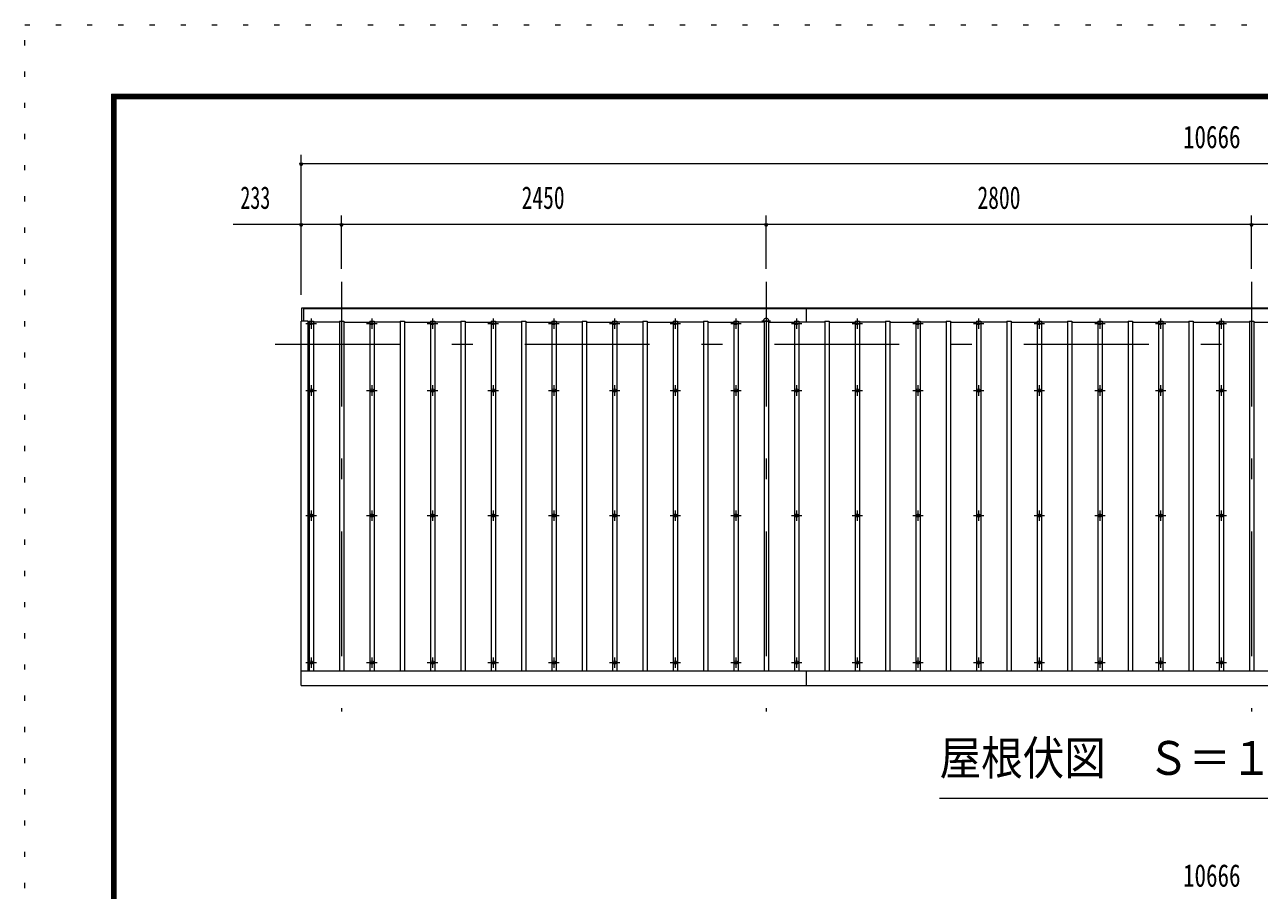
# Model space of a CAD drawing. Units: millimetres, scale not verified, with parts at other scales. Extents: x -25342 to 25343, y -10500 to 10500.
# Drawn here: x -4357 to 2765, y 5507 to 10500 of the extents above; entities that cross this region are included whole.
import ezdxf
from ezdxf.enums import TextEntityAlignment as Align

# ---------------------------------------------------------------- set-up
doc = ezdxf.new("R2010")
doc.units = ezdxf.units.MM
doc.header["$LTSCALE"] = 60
doc.linetypes.add('USER3', pattern=[24, 12, -5, 2, -5])
doc.linetypes.add('USER4', pattern=[3, 0.5, -2.5])
for name, color, linetype, lineweight in [('0-2_1-05BOLD', 7, 'Continuous', 18), ('0-3_1-25CENTER', 3, 'USER3', 18), ('0-4_1-45THIN', 4, 'Continuous', 18), ('0-5_1-55DIM', 3, 'Continuous', 18), ('0-C_F-F1PAPER', 5, 'Continuous', 18), ('0-D_F-E_J_ADD', 5, 'USER4', 18)]:
    doc.layers.add(name, color=color, linetype=linetype, lineweight=lineweight)
doc.styles.add('ＭＳ ゴシック', font='')
doc.styles.get('ＭＳ ゴシック').set_extended_font_data('MS Gothic')

msp = doc.modelspace()

# ---------------------------------------------------------------- linework, layer by layer
at = {"layer": '0-2_1-05BOLD'}
for p, q in [((-2747.73, 8790.67), (-2747.73, 8867.67)), ((-2747.73, 8862.67), (7888.26, 8862.67)), ((150.27, 8867.67), (150.27, 8784.63)), ((-2762.73, 6687.67), (-2762.73, 8790.67)), ((-2762.73, 6773.43), (7903.27, 6773.43)), ((150.27, 6773.43), (150.27, 6687.67))]:
    msp.add_line(p, q, dxfattribs=at)
for points in [[(-2757.73, 8790.67), (-2757.73, 8867.67), (7898.26, 8867.67)], [(-2722.73, 6773.43), (-2722.73, 8790.67), (-2762.73, 8790.67)], [(-2762.73, 6687.67), (7903.27, 6687.67), (7903.27, 8790.67)]]:
    msp.add_lwpolyline(points, dxfattribs=at)
for centre in [(-2704.73, 8390.17), (-2354.73, 8390.17), (-2004.73, 8390.17), (-1654.74, 8390.17), (-1304.74, 8390.17), (-954.74, 8390.17), (-604.74, 8390.17), (-254.73, 8390.17), (95.27, 8390.17), (445.27, 8390.17), (795.27, 8390.17), (1145.27, 8390.17), (1495.27, 8390.17), (1845.27, 8390.17), (2195.26, 8390.17), (2545.26, 8390.17), (-2704.73, 7668.51), (-2354.73, 7668.51), (-2004.73, 7668.51), (-1654.74, 7668.51), (-1304.74, 7668.51), (-954.74, 7668.51), (-604.74, 7668.51), (-254.73, 7668.51), (95.27, 7668.51), (445.27, 7668.51), (795.27, 7668.51), (1145.27, 7668.51), (1495.27, 7668.51), (1845.27, 7668.51), (2195.26, 7668.51), (2545.26, 7668.51), (-2704.73, 6820.85), (-2354.73, 6820.85), (-2004.73, 6820.85), (-1654.74, 6820.85), (-1304.74, 6820.85), (-954.74, 6820.85), (-604.74, 6820.85), (-254.73, 6820.85), (95.27, 6820.85), (445.27, 6820.85), (795.27, 6820.85), (1145.27, 6820.85), (1495.27, 6820.85), (1845.27, 6820.85), (2195.26, 6820.85), (2545.26, 6820.85)]:
    msp.add_circle(centre, 10, dxfattribs=at)
for centre, radius, start, end in [((-2704.73, 8765.7), 14.5, 46.39838, 133.60162), ((-2704.73, 8786.7), 14.5, 226.3961, 313.6039), ((-2354.73, 8765.7), 14.5, 46.39838, 133.60162), ((-2354.73, 8786.7), 14.5, 226.3961, 313.6039), ((-2004.73, 8765.7), 14.5, 46.39838, 133.60162), ((-2004.73, 8786.7), 14.5, 226.3961, 313.6039), ((-1654.74, 8765.7), 14.5, 46.39838, 133.60162), ((-1654.74, 8786.7), 14.5, 226.3961, 313.6039), ((-1304.74, 8765.7), 14.5, 46.39838, 133.60162), ((-1304.74, 8786.7), 14.5, 226.3961, 313.6039), ((-954.74, 8765.7), 14.5, 46.39838, 133.60162), ((-954.74, 8786.7), 14.5, 226.3961, 313.6039), ((-604.74, 8765.7), 14.5, 46.39838, 133.60162), ((-604.74, 8786.7), 14.5, 226.3961, 313.6039), ((-254.73, 8765.7), 14.5, 46.39838, 133.60162), ((-254.73, 8786.7), 14.5, 226.3961, 313.6039), ((-79.73, 8792.15), 15, 326.44154, 213.55197), ((95.27, 8765.7), 14.5, 46.39838, 133.60162), ((95.27, 8786.7), 14.5, 226.3961, 313.6039), ((445.27, 8765.7), 14.5, 46.39838, 133.60162), ((445.27, 8786.7), 14.5, 226.3961, 313.6039), ((795.27, 8765.7), 14.5, 46.39838, 133.60162), ((795.27, 8786.7), 14.5, 226.3961, 313.6039), ((1145.27, 8765.7), 14.5, 46.39838, 133.60162), ((1145.27, 8786.7), 14.5, 226.3961, 313.6039), ((1495.27, 8765.7), 14.5, 46.39838, 133.60162), ((1495.27, 8786.7), 14.5, 226.3961, 313.6039), ((1845.27, 8765.7), 14.5, 46.39838, 133.60162), ((1845.27, 8786.7), 14.5, 226.3961, 313.6039), ((2195.26, 8765.7), 14.5, 46.39838, 133.60162), ((2195.26, 8786.7), 14.5, 226.3961, 313.6039), ((2545.26, 8765.7), 14.5, 46.39838, 133.60162), ((2545.26, 8786.7), 14.5, 226.3961, 313.6039)]:
    msp.add_arc(centre, radius, start, end, dxfattribs=at)
at = {"layer": '0-3_1-25CENTER'}
for p, q in [((-2529.73, 9017.67), (-2529.73, 6537.67)), ((-79.74, 9017.67), (-79.73, 6537.67)), ((2720.27, 9017.67), (2720.27, 6537.67)), ((-2734.73, 8776.2), (-2674.73, 8776.2)), ((-2704.73, 8806.2), (-2704.73, 8746.2)), ((-2384.73, 8776.2), (-2324.73, 8776.2)), ((-2354.73, 8806.2), (-2354.73, 8746.2)), ((-2034.73, 8776.2), (-1974.73, 8776.2)), ((-2004.73, 8806.2), (-2004.73, 8746.2)), ((-1684.73, 8776.2), (-1624.73, 8776.2)), ((-1654.74, 8806.2), (-1654.74, 8746.2)), ((-1334.73, 8776.2), (-1274.73, 8776.2)), ((-1304.74, 8806.2), (-1304.74, 8746.2)), ((-984.73, 8776.2), (-924.73, 8776.2)), ((-954.74, 8806.2), (-954.74, 8746.2)), ((-634.73, 8776.2), (-574.73, 8776.2)), ((-604.74, 8806.2), (-604.74, 8746.2)), ((-284.73, 8776.2), (-224.73, 8776.2)), ((-254.73, 8806.2), (-254.73, 8746.2)), ((-104.73, 8792.15), (-54.73, 8792.15)), ((65.27, 8776.2), (125.27, 8776.2)), ((95.27, 8806.2), (95.27, 8746.2)), ((415.27, 8776.2), (475.27, 8776.2)), ((445.27, 8806.2), (445.27, 8746.2)), ((765.27, 8776.2), (825.27, 8776.2)), ((795.27, 8806.2), (795.27, 8746.2)), ((1115.27, 8776.2), (1175.27, 8776.2)), ((1145.27, 8806.2), (1145.27, 8746.2)), ((1465.27, 8776.2), (1525.27, 8776.2)), ((1495.27, 8806.2), (1495.27, 8746.2)), ((1815.27, 8776.2), (1875.27, 8776.2)), ((1845.27, 8806.2), (1845.27, 8746.2)), ((2165.27, 8776.2), (2225.27, 8776.2)), ((2195.26, 8806.2), (2195.26, 8746.2)), ((2515.27, 8776.2), (2575.27, 8776.2)), ((2545.26, 8806.2), (2545.26, 8746.2)), ((-2912.73, 8657.67), (8053.27, 8657.67)), ((-2704.73, 8420.17), (-2704.73, 8360.17)), ((-2354.73, 8420.17), (-2354.73, 8360.17)), ((-2004.73, 8420.17), (-2004.73, 8360.17)), ((-1654.74, 8420.17), (-1654.74, 8360.17)), ((-1304.74, 8420.17), (-1304.74, 8360.17)), ((-954.74, 8420.17), (-954.74, 8360.17)), ((-604.74, 8420.17), (-604.74, 8360.17)), ((-254.73, 8420.17), (-254.73, 8360.17)), ((95.27, 8420.17), (95.27, 8360.17)), ((445.27, 8420.17), (445.27, 8360.17)), ((795.27, 8420.17), (795.27, 8360.17)), ((1145.27, 8420.17), (1145.27, 8360.17)), ((1495.27, 8420.17), (1495.27, 8360.17)), ((1845.27, 8420.17), (1845.27, 8360.17)), ((2195.26, 8420.17), (2195.26, 8360.17)), ((2545.26, 8420.17), (2545.26, 8360.17)), ((-2734.73, 8390.17), (-2674.73, 8390.17)), ((-2384.73, 8390.17), (-2324.73, 8390.17)), ((-2034.73, 8390.17), (-1974.73, 8390.17)), ((-1684.73, 8390.17), (-1624.73, 8390.17)), ((-1334.73, 8390.17), (-1274.73, 8390.17)), ((-984.73, 8390.17), (-924.73, 8390.17)), ((-634.73, 8390.17), (-574.73, 8390.17)), ((-284.73, 8390.17), (-224.73, 8390.17)), ((65.27, 8390.17), (125.27, 8390.17)), ((415.27, 8390.17), (475.27, 8390.17)), ((765.27, 8390.17), (825.27, 8390.17)), ((1115.27, 8390.17), (1175.27, 8390.17)), ((1465.27, 8390.17), (1525.27, 8390.17)), ((1815.27, 8390.17), (1875.27, 8390.17)), ((2165.27, 8390.17), (2225.27, 8390.17)), ((2515.27, 8390.17), (2575.27, 8390.17)), ((-2704.73, 7698.51), (-2704.73, 7638.51)), ((-2354.73, 7698.51), (-2354.73, 7638.51)), ((-2004.73, 7698.51), (-2004.73, 7638.51)), ((-1654.74, 7698.51), (-1654.74, 7638.51)), ((-1304.74, 7698.51), (-1304.74, 7638.51)), ((-954.74, 7698.51), (-954.74, 7638.51)), ((-604.74, 7698.51), (-604.74, 7638.51)), ((-254.73, 7698.51), (-254.73, 7638.51)), ((95.27, 7698.51), (95.27, 7638.51)), ((445.27, 7698.51), (445.27, 7638.51)), ((795.27, 7698.51), (795.27, 7638.51)), ((1145.27, 7698.51), (1145.27, 7638.51)), ((1495.27, 7698.51), (1495.27, 7638.51)), ((1845.27, 7698.51), (1845.27, 7638.51)), ((2195.26, 7698.51), (2195.26, 7638.51)), ((2545.26, 7698.51), (2545.26, 7638.51)), ((-2734.73, 7668.51), (-2674.73, 7668.51)), ((-2384.73, 7668.51), (-2324.73, 7668.51)), ((-2034.73, 7668.51), (-1974.73, 7668.51)), ((-1684.73, 7668.51), (-1624.73, 7668.51)), ((-1334.73, 7668.51), (-1274.73, 7668.51)), ((-984.73, 7668.51), (-924.73, 7668.51)), ((-634.73, 7668.51), (-574.73, 7668.51)), ((-284.73, 7668.51), (-224.73, 7668.51)), ((65.27, 7668.51), (125.27, 7668.51)), ((415.27, 7668.51), (475.27, 7668.51)), ((765.27, 7668.51), (825.27, 7668.51)), ((1115.27, 7668.51), (1175.27, 7668.51)), ((1465.27, 7668.51), (1525.27, 7668.51)), ((1815.27, 7668.51), (1875.27, 7668.51)), ((2165.27, 7668.51), (2225.27, 7668.51)), ((2515.27, 7668.51), (2575.27, 7668.51)), ((-2704.73, 6850.85), (-2704.73, 6790.85)), ((-2354.73, 6850.85), (-2354.73, 6790.85)), ((-2004.73, 6850.85), (-2004.73, 6790.85)), ((-1654.74, 6850.85), (-1654.74, 6790.85)), ((-1304.74, 6850.85), (-1304.74, 6790.85)), ((-954.74, 6850.85), (-954.74, 6790.85)), ((-604.74, 6850.85), (-604.74, 6790.85)), ((-254.73, 6850.85), (-254.73, 6790.85)), ((95.27, 6850.85), (95.27, 6790.85)), ((445.27, 6850.85), (445.27, 6790.85)), ((795.27, 6850.85), (795.27, 6790.85)), ((1145.27, 6850.85), (1145.27, 6790.85)), ((1495.27, 6850.85), (1495.27, 6790.85)), ((1845.27, 6850.85), (1845.27, 6790.85)), ((2195.26, 6850.85), (2195.26, 6790.85)), ((2545.26, 6850.85), (2545.26, 6790.85)), ((-2734.73, 6820.85), (-2674.73, 6820.85)), ((-2384.73, 6820.85), (-2324.73, 6820.85)), ((-2034.73, 6820.85), (-1974.73, 6820.85)), ((-1684.73, 6820.85), (-1624.73, 6820.85)), ((-1334.73, 6820.85), (-1274.73, 6820.85)), ((-984.73, 6820.85), (-924.73, 6820.85)), ((-634.73, 6820.85), (-574.73, 6820.85)), ((-284.73, 6820.85), (-224.73, 6820.85)), ((65.27, 6820.85), (125.27, 6820.85)), ((415.27, 6820.85), (475.27, 6820.85)), ((765.27, 6820.85), (825.27, 6820.85)), ((1115.27, 6820.85), (1175.27, 6820.85)), ((1465.27, 6820.85), (1525.27, 6820.85)), ((1815.27, 6820.85), (1875.27, 6820.85)), ((2165.27, 6820.85), (2225.27, 6820.85)), ((2515.27, 6820.85), (2575.27, 6820.85))]:
    msp.add_line(p, q, dxfattribs=at)
at = {"layer": '0-4_1-45THIN'}
for p, q in [((-2722.73, 8784.63), (-2717.23, 8784.63)), ((-2717.23, 8790.67), (-2717.23, 6773.43)), ((-2717.23, 8790.67), (-2692.23, 8790.67)), ((-2692.23, 8790.67), (-2692.23, 6773.43)), ((-2542.23, 8784.63), (-2692.23, 8784.63)), ((-2542.23, 8790.67), (-2542.23, 6773.43)), ((-2542.23, 8790.67), (-2517.23, 8790.67)), ((-2517.23, 8790.67), (-2517.23, 6773.43)), ((-2517.23, 8784.63), (-2367.23, 8784.63)), ((-2367.23, 8790.67), (-2367.23, 6773.43)), ((-2192.23, 8784.63), (-2342.23, 8784.63)), ((-2192.23, 8790.67), (-2192.23, 6773.43)), ((-2167.23, 8784.63), (-2017.23, 8784.63)), ((-2017.23, 8790.67), (-2017.23, 6773.43)), ((-1842.24, 8784.63), (-1992.23, 8784.63)), ((-1842.24, 8790.67), (-1842.24, 6773.43)), ((-1817.23, 8784.63), (-1667.24, 8784.63)), ((-1667.24, 8790.67), (-1667.23, 6773.43)), ((-1492.24, 8784.63), (-1642.23, 8784.63)), ((-1492.24, 8790.67), (-1492.24, 6773.43)), ((-1467.23, 8784.63), (-1317.24, 8784.63)), ((-1317.24, 8790.67), (-1317.23, 6773.43)), ((-1142.24, 8784.63), (-1292.24, 8784.63)), ((-1142.24, 8790.67), (-1142.24, 6773.43)), ((-1117.24, 8784.63), (-967.24, 8784.63)), ((-967.24, 8790.67), (-967.23, 6773.43)), ((-792.23, 8784.63), (-942.24, 8784.63)), ((-792.23, 8790.67), (-792.23, 6773.43)), ((-767.24, 8784.63), (-617.23, 8784.63)), ((-617.23, 8790.67), (-617.23, 6773.43)), ((-442.23, 8784.63), (-592.23, 8784.63)), ((-442.23, 8790.67), (-442.23, 6773.43)), ((-417.23, 8784.63), (-267.24, 8784.63)), ((-267.24, 8790.67), (-267.23, 6773.43)), ((-92.24, 8784.63), (-242.23, 8784.63)), ((-92.24, 8790.67), (-92.23, 6773.43)), ((-67.23, 8784.63), (82.77, 8784.63)), ((82.77, 8790.67), (82.77, 6773.43)), ((257.77, 8784.63), (107.77, 8784.63)), ((257.77, 8790.67), (257.77, 6773.43)), ((282.77, 8784.63), (432.77, 8784.63)), ((432.77, 8790.67), (432.77, 6773.43)), ((607.77, 8784.63), (457.77, 8784.63)), ((607.77, 8790.67), (607.77, 6773.43)), ((632.77, 8784.63), (782.77, 8784.63)), ((782.77, 8790.67), (782.77, 6773.43)), ((957.77, 8784.63), (807.77, 8784.63)), ((957.77, 8790.67), (957.77, 6773.43)), ((982.77, 8784.63), (1132.77, 8784.63)), ((1132.77, 8790.67), (1132.77, 6773.43)), ((1307.77, 8784.63), (1157.77, 8784.63)), ((1307.77, 8790.67), (1307.77, 6773.43)), ((1332.77, 8784.63), (1482.77, 8784.63)), ((1482.77, 8790.67), (1482.77, 6773.43)), ((1657.77, 8784.63), (1507.77, 8784.63)), ((1657.77, 8790.67), (1657.77, 6773.43)), ((1682.77, 8784.63), (1832.77, 8784.63)), ((1832.77, 8790.67), (1832.77, 6773.43)), ((2007.77, 8784.63), (1857.77, 8784.63)), ((2007.77, 8790.67), (2007.77, 6773.43)), ((2032.77, 8784.63), (2182.77, 8784.63)), ((2182.77, 8790.67), (2182.77, 6773.43)), ((2357.77, 8784.63), (2207.77, 8784.63)), ((2357.77, 8790.67), (2357.77, 6773.43)), ((2382.77, 8784.63), (2532.77, 8784.63)), ((2532.77, 8790.67), (2532.77, 6773.43)), ((2707.76, 8784.63), (2557.77, 8784.63)), ((2707.76, 8790.67), (2707.77, 6773.43)), ((2732.77, 8784.63), (2882.77, 8784.63))]:
    msp.add_line(p, q, dxfattribs=at)
for points in [[(-2367.23, 8790.67), (-2342.23, 8790.67), (-2342.23, 6773.43)], [(-2192.23, 8790.67), (-2167.23, 8790.67), (-2167.23, 6773.43)], [(-2017.23, 8790.67), (-1992.23, 8790.67), (-1992.23, 6773.43)], [(-1842.24, 8790.67), (-1817.23, 8790.67), (-1817.23, 6773.43)], [(-1667.24, 8790.67), (-1642.23, 8790.67), (-1642.23, 6773.43)], [(-1492.24, 8790.67), (-1467.23, 8790.67), (-1467.23, 6773.43)], [(-1317.24, 8790.67), (-1292.24, 8790.67), (-1292.23, 6773.43)], [(-1142.24, 8790.67), (-1117.24, 8790.67), (-1117.24, 6773.43)], [(-967.24, 8790.67), (-942.24, 8790.67), (-942.23, 6773.43)], [(-792.23, 8790.67), (-767.23, 8790.67), (-767.23, 6773.43)], [(-617.23, 8790.67), (-592.23, 8790.67), (-592.23, 6773.43)], [(-442.23, 8790.67), (-417.23, 8790.67), (-417.23, 6773.43)], [(-267.24, 8790.67), (-242.23, 8790.67), (-242.23, 6773.43)], [(-92.24, 8790.67), (-67.23, 8790.67), (-67.23, 6773.43)], [(82.77, 8790.67), (107.77, 8790.67), (107.77, 6773.43)], [(257.77, 8790.67), (282.77, 8790.67), (282.77, 6773.43)], [(432.77, 8790.67), (457.77, 8790.67), (457.77, 6773.43)], [(607.77, 8790.67), (632.77, 8790.67), (632.77, 6773.43)], [(782.77, 8790.67), (807.77, 8790.67), (807.77, 6773.43)], [(957.77, 8790.67), (982.77, 8790.67), (982.77, 6773.43)], [(1132.77, 8790.67), (1157.77, 8790.67), (1157.77, 6773.43)], [(1307.77, 8790.67), (1332.77, 8790.67), (1332.77, 6773.43)], [(1482.77, 8790.67), (1507.77, 8790.67), (1507.77, 6773.43)], [(1657.77, 8790.67), (1682.77, 8790.67), (1682.77, 6773.43)], [(1832.77, 8790.67), (1857.77, 8790.67), (1857.77, 6773.43)], [(2007.77, 8790.67), (2032.77, 8790.67), (2032.77, 6773.43)], [(2182.77, 8790.67), (2207.77, 8790.67), (2207.77, 6773.43)], [(2357.77, 8790.67), (2382.77, 8790.67), (2382.77, 6773.43)], [(2532.77, 8790.67), (2557.77, 8790.67), (2557.77, 6773.43)], [(2707.76, 8790.67), (2732.77, 8790.67), (2732.77, 6773.43)]]:
    msp.add_lwpolyline(points, dxfattribs=at)
at = {"layer": '0-5_1-55DIM'}
for p, q in [((-2752.73, 9698.67), (-2772.73, 9698.67)), ((-2762.73, 8942.68), (-2762.73, 9748.67)), ((-2762.73, 9698.67), (7903.27, 9698.67)), ((-3155.23, 9348.67), (8295.76, 9348.67)), ((-2752.73, 9348.67), (-2772.73, 9348.67)), ((-2519.73, 9348.67), (-2539.73, 9348.67)), ((-2529.73, 9092.68), (-2529.73, 9398.67)), ((-69.73, 9348.67), (-89.73, 9348.67)), ((-79.74, 9092.68), (-79.73, 9398.67)), ((2730.27, 9348.67), (2710.27, 9348.67)), ((2720.27, 9092.68), (2720.27, 9398.67)), ((920.27, 6037.67), (4220.27, 6037.67))]:
    msp.add_line(p, q, dxfattribs=at)
for centre in [(-2762.73, 9698.67), (-2762.73, 9348.67), (-2529.73, 9348.67), (-79.73, 9348.67), (2720.27, 9348.67)]:
    msp.add_arc(centre, 10, 180, 0, dxfattribs=at)
at = {"layer": '0-C_F-F1PAPER'}
for p, q in [((-3857.4, 10100), (-3857.4, -10000)), ((-3857.4, 10100), (24842.6, 10100)), ((-3854.9, 10097.5), (-3854.9, -9997.5)), ((-3854.9, 10097.5), (24840.1, 10097.5)), ((-3852.4, 10095), (-3852.4, -9995)), ((-3852.4, 10095), (24837.6, 10095)), ((-3849.9, 10092.5), (24835.1, 10092.5)), ((-3847.4, 10090), (-3847.4, -9990)), ((-3847.4, 10090), (24832.6, 10090)), ((-3844.9, 10087.5), (24830.1, 10087.5)), ((-3842.4, 10085), (-3842.4, -9985)), ((-3842.4, 10085), (24827.6, 10085)), ((-3839.9, 10082.5), (24825.1, 10082.5)), ((-3837.4, 10080), (24822.6, 10080)), ((-3834.9, 10077.5), (24820.1, 10077.5)), ((-3832.4, 10075), (-3832.4, -9975)), ((-3832.4, 10075), (24817.6, 10075))]:
    msp.add_line(p, q, dxfattribs=at)
for points in [[(-3849.9, 10092.5), (-3849.9, -9992.5), (24835.1, -9992.5), (24835.1, 10092.5)], [(-3844.9, 10087.5), (-3844.9, -9987.5), (24830.1, -9987.5), (24830.1, 10087.5)], [(-3839.9, 10082.5), (-3839.9, -9982.5), (24825.1, -9982.5), (24825.1, 10082.5)], [(-3837.4, 10080), (-3837.4, -9980), (24822.6, -9980), (24822.6, 10080)], [(-3834.9, 10077.5), (-3834.9, -9977.5), (24820.1, -9977.5), (24820.1, 10077.5)]]:
    msp.add_lwpolyline(points, dxfattribs=at)
at = {"layer": '0-D_F-E_J_ADD'}
for p, q in [((-4357.4, 10500), (25342.6, 10500)), ((-4357.4, -10500), (-4357.4, 10500))]:
    msp.add_line(p, q, dxfattribs=at)

# ---------------------------------------------------------------- texts
at = {"layer": '0-5_1-55DIM', "color": 7, "style": 'ＭＳ ゴシック'}
for s, height, width, p in [('10666', 130.2, 0.75, (2324.64, 9748.67)), ('233', 130.2, 0.65, (-3113.41, 9398.67)), ('2450', 130.2, 0.7, (-1490.74, 9398.67)), ('2800', 130.2, 0.7, (1138.99, 9398.67)), ('屋根伏図\u3000Ｓ＝１／５０', 195.4, 0.9, (920.27, 6114.32)), ('10666', 130.2, 0.75, (2324.64, 5488.67))]:
    msp.add_text(s, height=height, dxfattribs=dict(at, width=width)).set_placement(p, align=Align.BOTTOM_LEFT)

doc.saveas('drawing.dxf')
